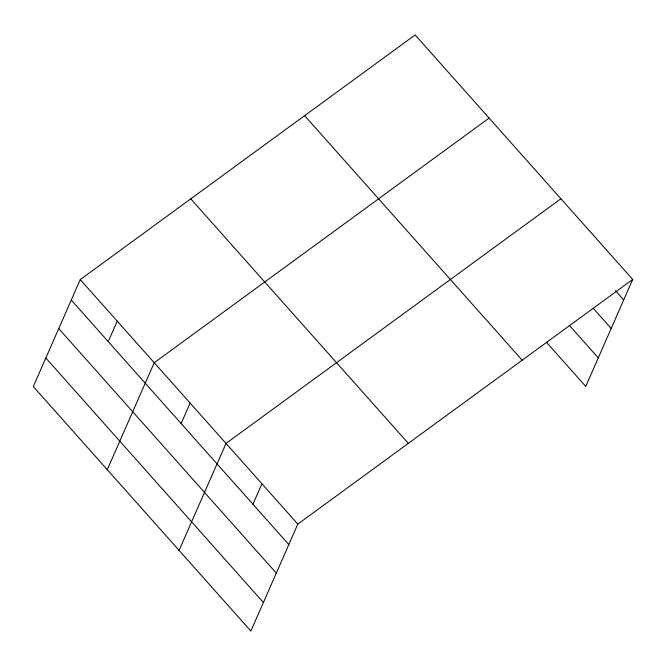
<?xml version="1.0" encoding="UTF-8"?>
<svg xmlns="http://www.w3.org/2000/svg" width="666" height="666" viewBox="0 0 666 666"><rect width="100%" height="100%" fill="white"/><g stroke="black" fill="none" stroke-linecap="round" stroke-linejoin="round"><path stroke-width="1" d="M80.253 279.587L33.3 386.546L250.866 631.068L297.819 524.109L632.7 279.454L415.134 34.932L80.253 279.587L297.819 524.109M108.25 341.625L117.241 321.154M107.276 469.68L154.229 362.72L489.11 118.073M181.135 423.534L190.126 403.072M179.071 550.374L226.024 443.414L560.905 198.759M252.938 504.229L261.921 483.757M632.7 279.454L585.747 386.413L546.395 342.191M615.434 290.617L623.717 299.925M593.24 308.291L611.188 328.463M569.28 325.283L598.276 357.875M304.62 115.668L522.186 360.189M190.767 198.851L408.333 443.373M71.27 300.058L288.836 544.58M58.741 328.596L276.307 573.118M45.829 358L263.395 602.522"/></g></svg>
